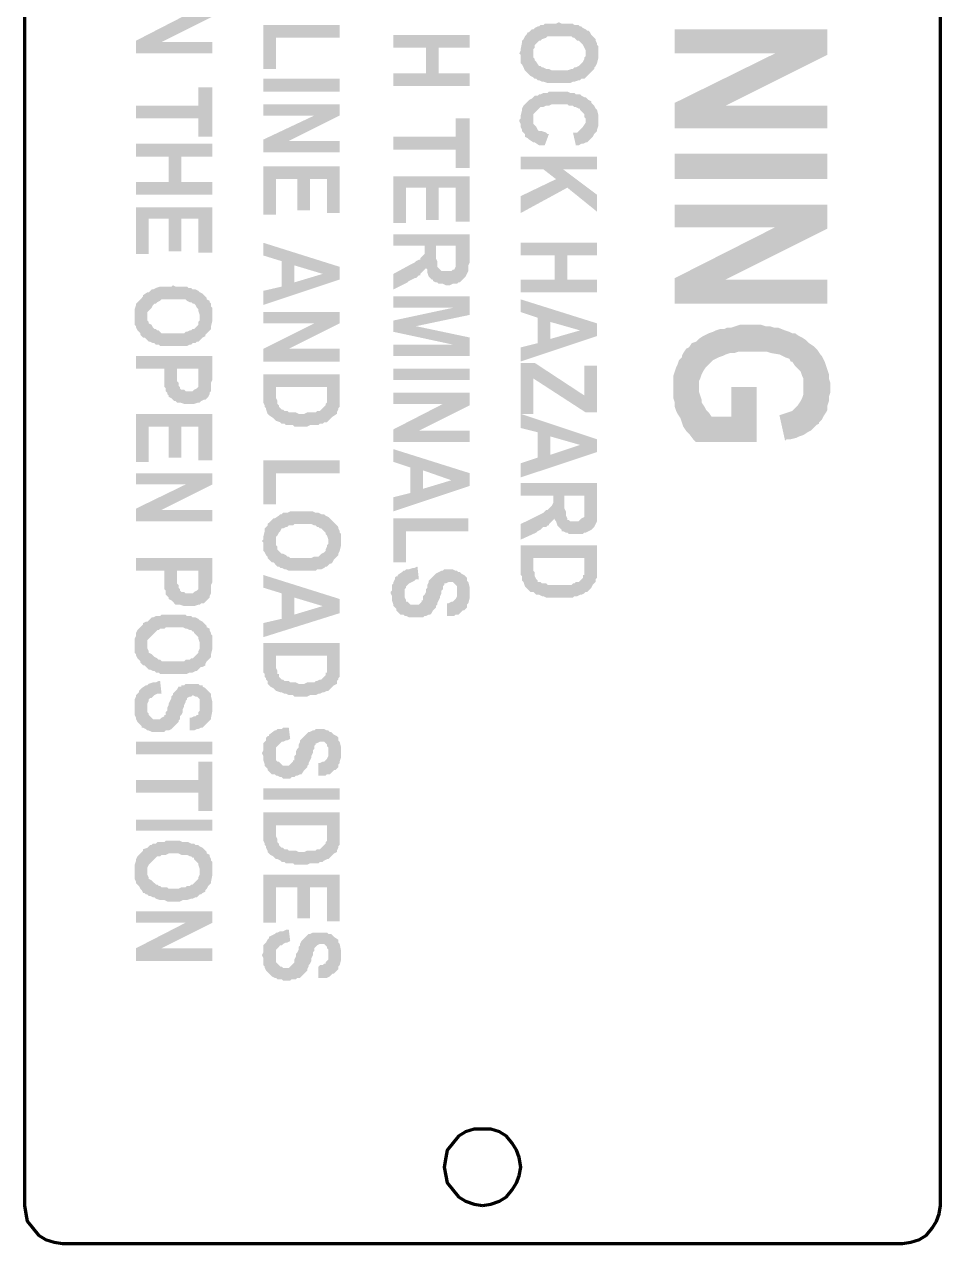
# Model space of a CAD drawing. Header units: inches. Extents: x -186 to 186, y -282 to 282.
# Drawn here: x -95.89 to -71.89, y 84.7 to 116.65 of the extents above; entities that cross this region are included whole.
import ezdxf

# ---------------------------------------------------------------- set-up
doc = ezdxf.new("R2010")
doc.units = ezdxf.units.IN
doc.header["$MEASUREMENT"] = 0
doc.layers.add('H', color=7, linetype='CONTINUOUS', lineweight=100)
doc.layers.add('P', color=250, linetype='CONTINUOUS', lineweight=100)

msp = doc.modelspace()

# ---------------------------------------------------------------- hatches: boundary and pattern name
at = {"layer": 'H', "linetype": 'Continuous'}
for points in [[(-90.963, 116.852), (-91.667, 116.889), (-92.963, 116.222), (-92.296, 116.185)], [(-87.63, 116.296), (-87.63, 116.63), (-89.63, 116.63), (-89.63, 115.481), (-89.296, 115.481), (-89.296, 116.296)], [(-80.852, 115.889), (-80.852, 116), (-80.852, 116.074), (-80.889, 116.111), (-80.889, 116.148), (-80.926, 116.222), (-80.926, 116.259), (-80.963, 116.296), (-81, 116.333), (-81.037, 116.37), (-81.074, 116.444), (-81.111, 116.481), (-81.148, 116.481), (-81.185, 116.519), (-81.259, 116.556), (-81.296, 116.593), (-81.333, 116.593), (-81.37, 116.63), (-81.444, 116.63), (-81.481, 116.63), (-81.519, 116.667), (-81.593, 116.667), (-81.667, 116.667), (-81.704, 116.667), (-81.815, 116.667), (-81.889, 116.704), (-81.963, 116.667), (-82.074, 116.667), (-82.148, 116.667), (-82.185, 116.667), (-82.259, 116.667), (-82.296, 116.63), (-82.37, 116.63), (-82.407, 116.593), (-82.444, 116.593), (-82.519, 116.556), (-82.556, 116.519), (-82.593, 116.519), (-82.63, 116.481), (-82.667, 116.444), (-82.704, 116.444), (-82.741, 116.37), (-82.778, 116.333), (-82.815, 116.259), (-82.852, 116.222), (-82.852, 116.185), (-82.889, 116), (-82.889, 115.963), (-82.926, 115.889), (-82.889, 115.852), (-82.889, 115.741), (-82.889, 115.63), (-82.852, 115.593), (-82.815, 115.519), (-82.778, 115.444), (-82.741, 115.407), (-82.704, 115.37), (-82.667, 115.333), (-82.63, 115.296), (-82.556, 115.259), (-82.556, 115.889), (-82.556, 115.963), (-82.556, 116), (-82.519, 116.037), (-82.519, 116.111), (-82.481, 116.148), (-82.444, 116.185), (-82.407, 116.222), (-82.37, 116.222), (-82.333, 116.259), (-82.222, 116.296), (-82.185, 116.333), (-82.148, 116.333), (-82.074, 116.333), (-82, 116.333), (-81.778, 116.333), (-81.704, 116.333), (-81.63, 116.333), (-81.556, 116.333), (-81.519, 116.296), (-81.481, 116.296), (-81.444, 116.259), (-81.407, 116.222), (-81.37, 116.222), (-81.333, 116.185), (-81.296, 116.148), (-81.259, 116.111), (-81.222, 116.037), (-81.185, 115.963), (-81.185, 115.889), (-81.148, 115.296), (-81.111, 115.333), (-81.074, 115.37), (-81.037, 115.407), (-81, 115.444), (-80.963, 115.481), (-80.963, 115.519), (-80.926, 115.556), (-80.889, 115.63), (-80.852, 115.778), (-80.852, 115.852)], [(-84.222, 116.037), (-84.222, 116.37), (-86.222, 116.37), (-86.222, 116.037), (-85.37, 116.037), (-85.37, 115.37), (-85.037, 116.037)], [(-74.852, 115.852), (-74.852, 116.519), (-78.852, 116.519), (-78.852, 115.889), (-76.222, 115.889)], [(-90.963, 115.889), (-90.963, 116.185), (-92.296, 116.185), (-92.963, 116.222), (-92.963, 115.889)], [(-84.222, 115.037), (-84.222, 115.37), (-85.037, 115.37), (-85.037, 116.037), (-85.37, 115.37), (-86.222, 115.37), (-86.222, 115.037)], [(-81.148, 115.296), (-81.185, 115.889), (-81.185, 115.815), (-81.222, 115.778), (-81.222, 115.741), (-81.259, 115.667), (-81.296, 115.63), (-81.333, 115.593), (-81.37, 115.556), (-81.444, 115.519), (-81.481, 115.519), (-81.519, 115.481), (-81.556, 115.481), (-81.667, 115.444), (-81.741, 115.444), (-82, 115.444), (-82.074, 115.444), (-82.148, 115.481), (-82.185, 115.481), (-82.222, 115.481), (-82.296, 115.519), (-82.333, 115.519), (-82.37, 115.556), (-82.407, 115.556), (-82.481, 115.667), (-82.519, 115.704), (-82.519, 115.741), (-82.556, 115.778), (-82.556, 115.852), (-82.556, 115.889), (-82.556, 115.259), (-82.519, 115.222), (-82.481, 115.222), (-82.444, 115.185), (-82.407, 115.185), (-82.333, 115.148), (-82.296, 115.148), (-82.185, 115.111), (-82.148, 115.111), (-82.074, 115.111), (-81.704, 115.111), (-81.63, 115.111), (-81.593, 115.111), (-81.519, 115.148), (-81.481, 115.148), (-81.37, 115.185), (-81.333, 115.185), (-81.296, 115.222), (-81.222, 115.222), (-81.185, 115.259)], [(-74.852, 115.852), (-76.222, 115.889), (-78.852, 114.593), (-77.519, 114.519)], [(-89.63, 114.889), (-87.63, 114.889), (-87.63, 115.222), (-89.63, 115.222)], [(-90.963, 113.704), (-90.963, 115), (-91.333, 115), (-91.333, 114.519), (-92.963, 114.519), (-92.963, 114.185), (-91.333, 114.185), (-91.333, 113.704)], [(-82.148, 113.778), (-82.185, 113.778), (-82.222, 113.815), (-82.333, 113.852), (-82.407, 113.852), (-82.444, 113.889), (-82.481, 113.963), (-82.519, 114), (-82.556, 114.037), (-82.556, 114.148), (-82.593, 114.704), (-82.667, 114.667), (-82.704, 114.63), (-82.741, 114.593), (-82.778, 114.556), (-82.815, 114.519), (-82.852, 114.444), (-82.852, 114.407), (-82.889, 114.259), (-82.889, 114.185), (-82.926, 114.148), (-82.926, 114.111), (-82.889, 114.037), (-82.889, 114), (-82.889, 113.963), (-82.852, 113.889), (-82.852, 113.852), (-82.815, 113.815), (-82.778, 113.778), (-82.778, 113.704), (-82.704, 113.667), (-82.667, 113.63), (-82.556, 113.556), (-82.519, 113.556), (-82.407, 113.481), (-82.333, 113.481), (-82.259, 113.481)], [(-81.148, 114.704), (-81.185, 114.741), (-81.222, 114.741), (-81.296, 114.778), (-81.333, 114.815), (-81.37, 114.815), (-81.444, 114.815), (-81.481, 114.852), (-81.519, 114.852), (-81.593, 114.852), (-81.667, 114.889), (-81.704, 114.889), (-81.778, 114.889), (-82.037, 114.889), (-82.074, 114.889), (-82.148, 114.889), (-82.185, 114.852), (-82.296, 114.852), (-82.37, 114.815), (-82.407, 114.815), (-82.444, 114.778), (-82.519, 114.778), (-82.556, 114.741), (-82.593, 114.704), (-82.556, 114.148), (-82.556, 114.185), (-82.556, 114.296), (-82.519, 114.333), (-82.481, 114.37), (-82.444, 114.407), (-82.407, 114.444), (-82.37, 114.481), (-82.333, 114.481), (-82.296, 114.481), (-82.222, 114.519), (-82.185, 114.519), (-82.148, 114.519), (-82.074, 114.556), (-81.667, 114.556), (-81.63, 114.519), (-81.556, 114.519), (-81.519, 114.519), (-81.481, 114.481), (-81.444, 114.481), (-81.37, 114.444), (-81.333, 114.444), (-81.333, 114.407), (-81.296, 114.37), (-81.259, 114.333), (-81.222, 114.296), (-81.222, 114.222), (-81.185, 114.185), (-81.185, 114.148)], [(-80.852, 114.111), (-80.852, 114.185), (-80.852, 114.259), (-80.889, 114.407), (-80.926, 114.444), (-80.963, 114.519), (-81, 114.556), (-81.037, 114.593), (-81.037, 114.63), (-81.111, 114.667), (-81.148, 114.704), (-81.185, 114.148), (-81.185, 114.074), (-81.259, 113.963), (-81.296, 113.926), (-81.333, 113.889), (-81.37, 113.852), (-81.407, 113.815), (-81.481, 113.815), (-81.519, 113.815), (-81.444, 113.481), (-81.37, 113.481), (-81.296, 113.519), (-81.259, 113.519), (-81.185, 113.556), (-81.148, 113.556), (-81.111, 113.593), (-81.074, 113.63), (-81.037, 113.667), (-81, 113.704), (-80.963, 113.778), (-80.926, 113.815), (-80.889, 113.852), (-80.889, 113.889), (-80.852, 114), (-80.852, 114.074)], [(-87.63, 114.259), (-87.63, 114.556), (-89.63, 114.556), (-89.63, 114.259), (-88.296, 114.259)], [(-74.852, 113.926), (-74.852, 114.519), (-77.519, 114.519), (-78.852, 114.593), (-78.852, 113.926)], [(-87.63, 114.259), (-88.296, 114.259), (-89.63, 113.63), (-88.963, 113.593)], [(-84.222, 112.889), (-84.222, 114.185), (-84.593, 114.185), (-84.593, 113.704), (-86.222, 113.704), (-86.222, 113.37), (-84.593, 113.37), (-84.593, 112.889)], [(-90.963, 113.185), (-90.963, 113.519), (-92.963, 113.519), (-92.963, 113.185), (-92.111, 113.185), (-92.111, 112.519), (-91.778, 113.185)], [(-87.63, 113.296), (-87.63, 113.593), (-88.963, 113.593), (-89.63, 113.63), (-89.63, 113.296)], [(-90.963, 112.185), (-90.963, 112.519), (-91.778, 112.519), (-91.778, 113.185), (-92.111, 112.519), (-92.963, 112.519), (-92.963, 112.185)], [(-80.889, 112.852), (-80.889, 113.185), (-82.889, 113.185), (-82.889, 112.852), (-82.296, 112.852), (-81.963, 112.593), (-81.778, 112.852)], [(-78.852, 112.593), (-74.852, 112.593), (-74.852, 113.259), (-78.852, 113.259)], [(-87.63, 111.704), (-87.63, 112.926), (-89.63, 112.926), (-89.63, 111.667), (-89.296, 111.667), (-89.296, 112.593), (-88.741, 112.593), (-88.741, 111.778), (-88.407, 111.778), (-88.407, 112.593), (-87.963, 112.593), (-87.963, 111.704)], [(-80.889, 111.741), (-80.889, 112.185), (-81.778, 112.852), (-81.963, 112.593), (-82.889, 112.148), (-82.889, 111.704), (-81.667, 112.37)], [(-84.222, 111.481), (-84.222, 112.667), (-86.222, 112.667), (-86.222, 111.444), (-85.889, 111.444), (-85.889, 112.37), (-85.37, 112.37), (-85.37, 111.519), (-85.037, 111.519), (-85.037, 112.37), (-84.593, 112.37), (-84.593, 111.481)], [(-90.963, 110.667), (-90.963, 111.852), (-92.963, 111.852), (-92.963, 110.63), (-92.63, 110.63), (-92.63, 111.556), (-92.111, 111.556), (-92.111, 110.704), (-91.778, 110.704), (-91.778, 111.556), (-91.333, 111.556), (-91.333, 110.667)], [(-74.852, 111.296), (-74.852, 111.926), (-78.852, 111.926), (-78.852, 111.333), (-76.222, 111.333)], [(-74.852, 111.296), (-76.222, 111.333), (-78.852, 110), (-77.519, 109.963)], [(-87.63, 109.963), (-87.63, 110.296), (-89.63, 110.926), (-89.63, 110.593), (-89.148, 110.444), (-89.148, 109.778), (-88.815, 110.333), (-88.074, 110.111)], [(-84.222, 110.481), (-84.222, 111.148), (-86.222, 111.148), (-86.222, 110.852), (-85.407, 110.852), (-85.407, 110.778), (-85.407, 110.222), (-85.37, 110.259), (-85.333, 110.222), (-85.333, 110.148), (-85.296, 110.037), (-85.259, 110), (-85.222, 109.963), (-85.185, 109.963), (-85.185, 109.926), (-85.111, 109.889), (-85.111, 110.852), (-84.593, 110.852), (-84.593, 110.556), (-84.556, 109.852), (-84.519, 109.889), (-84.481, 109.889), (-84.407, 109.963), (-84.37, 110), (-84.333, 110.037), (-84.296, 110.111), (-84.259, 110.185), (-84.259, 110.222), (-84.259, 110.259), (-84.259, 110.333), (-84.222, 110.407)], [(-84.556, 109.852), (-84.593, 110.556), (-84.593, 110.333), (-84.593, 110.296), (-84.63, 110.222), (-84.667, 110.222), (-84.704, 110.185), (-84.778, 110.185), (-84.889, 110.185), (-84.963, 110.185), (-85, 110.222), (-85.037, 110.259), (-85.074, 110.296), (-85.074, 110.333), (-85.074, 110.444), (-85.111, 110.519), (-85.111, 110.852), (-85.111, 109.889), (-85.074, 109.889), (-85.037, 109.852), (-84.963, 109.852), (-84.926, 109.852), (-84.852, 109.815), (-84.741, 109.815), (-84.667, 109.852), (-84.63, 109.852)], [(-80.889, 110.593), (-80.889, 110.926), (-82.889, 110.926), (-82.889, 110.593), (-82, 110.593), (-82, 109.963), (-81.667, 110.593)], [(-85.407, 110.222), (-85.407, 110.778), (-85.407, 110.63), (-85.444, 110.593), (-85.481, 110.556), (-85.519, 110.519), (-85.519, 110.481), (-85.556, 110.481), (-85.63, 110.444), (-85.667, 110.407), (-85.741, 110.37), (-85.815, 110.333), (-86.222, 110.111), (-86.222, 109.704), (-85.852, 109.889), (-85.815, 109.926), (-85.741, 109.963), (-85.667, 110), (-85.63, 110), (-85.593, 110.037), (-85.556, 110.074), (-85.519, 110.074), (-85.519, 110.111), (-85.481, 110.148), (-85.444, 110.185)], [(-80.889, 109.63), (-80.889, 109.963), (-81.667, 109.963), (-81.667, 110.593), (-82, 109.963), (-82.889, 109.963), (-82.889, 109.63)], [(-87.63, 109.963), (-88.074, 110.111), (-88.815, 109.889), (-88.815, 110.333), (-89.148, 109.778), (-89.63, 109.667), (-89.63, 109.296)], [(-74.852, 109.333), (-74.852, 109.963), (-77.519, 109.963), (-78.852, 110), (-78.852, 109.333)], [(-90.963, 109), (-90.963, 109.111), (-90.963, 109.185), (-90.963, 109.222), (-91, 109.259), (-91, 109.333), (-91.037, 109.37), (-91.037, 109.407), (-91.111, 109.444), (-91.111, 109.481), (-91.148, 109.519), (-91.185, 109.556), (-91.222, 109.593), (-91.296, 109.63), (-91.333, 109.667), (-91.407, 109.704), (-91.444, 109.704), (-91.481, 109.704), (-91.519, 109.741), (-91.593, 109.741), (-91.63, 109.778), (-91.667, 109.778), (-91.741, 109.778), (-91.815, 109.778), (-91.926, 109.778), (-92, 109.815), (-92.037, 109.778), (-92.185, 109.778), (-92.222, 109.778), (-92.296, 109.778), (-92.333, 109.778), (-92.444, 109.741), (-92.519, 109.704), (-92.556, 109.704), (-92.593, 109.667), (-92.63, 109.63), (-92.667, 109.63), (-92.778, 109.556), (-92.778, 109.519), (-92.815, 109.481), (-92.852, 109.444), (-92.926, 109.37), (-92.963, 109.333), (-92.963, 109.296), (-93, 109.185), (-93, 109.111), (-93, 109.037), (-93, 109), (-93, 108.963), (-93, 108.852), (-93, 108.778), (-92.963, 108.741), (-92.963, 108.704), (-92.926, 108.63), (-92.889, 108.593), (-92.852, 108.556), (-92.852, 108.519), (-92.815, 108.481), (-92.778, 108.444), (-92.741, 108.444), (-92.704, 108.407), (-92.667, 108.37), (-92.667, 109), (-92.667, 109.037), (-92.667, 109.111), (-92.63, 109.148), (-92.593, 109.185), (-92.556, 109.222), (-92.519, 109.296), (-92.481, 109.333), (-92.444, 109.333), (-92.407, 109.37), (-92.333, 109.407), (-92.296, 109.444), (-92.222, 109.444), (-92.185, 109.444), (-92.111, 109.444), (-91.852, 109.444), (-91.778, 109.444), (-91.741, 109.444), (-91.667, 109.444), (-91.63, 109.407), (-91.556, 109.37), (-91.519, 109.37), (-91.481, 109.333), (-91.444, 109.333), (-91.407, 109.296), (-91.37, 109.222), (-91.333, 109.185), (-91.333, 109.148), (-91.296, 109.037), (-91.296, 109), (-91.259, 108.407), (-91.222, 108.444), (-91.148, 108.481), (-91.148, 108.519), (-91.111, 108.556), (-91.074, 108.593), (-91, 108.667), (-91, 108.741), (-90.963, 108.889), (-90.963, 108.963)], [(-84.222, 109.037), (-84.222, 109.519), (-86.222, 109.519), (-86.222, 109.222), (-84.667, 109.222)], [(-80.889, 108.481), (-80.889, 108.815), (-82.889, 109.444), (-82.889, 109.111), (-82.444, 108.963), (-82.444, 108.296), (-82.111, 108.852), (-81.333, 108.63)], [(-91.259, 108.407), (-91.296, 109), (-91.296, 108.926), (-91.296, 108.889), (-91.333, 108.852), (-91.333, 108.778), (-91.37, 108.741), (-91.407, 108.704), (-91.444, 108.667), (-91.481, 108.667), (-91.519, 108.63), (-91.556, 108.63), (-91.63, 108.593), (-91.667, 108.593), (-91.704, 108.556), (-91.778, 108.556), (-91.852, 108.556), (-92.111, 108.556), (-92.148, 108.556), (-92.222, 108.556), (-92.296, 108.556), (-92.333, 108.593), (-92.37, 108.63), (-92.407, 108.63), (-92.444, 108.667), (-92.481, 108.667), (-92.519, 108.704), (-92.556, 108.778), (-92.63, 108.815), (-92.63, 108.852), (-92.667, 108.889), (-92.667, 108.963), (-92.667, 109), (-92.667, 108.37), (-92.63, 108.333), (-92.593, 108.333), (-92.519, 108.296), (-92.481, 108.296), (-92.444, 108.259), (-92.37, 108.259), (-92.333, 108.222), (-92.296, 108.222), (-92.222, 108.222), (-92.148, 108.222), (-91.815, 108.222), (-91.741, 108.222), (-91.667, 108.222), (-91.63, 108.222), (-91.556, 108.259), (-91.519, 108.259), (-91.481, 108.296), (-91.407, 108.296), (-91.37, 108.333), (-91.333, 108.333), (-91.296, 108.37)], [(-87.63, 108.815), (-87.63, 109.111), (-89.63, 109.111), (-89.63, 108.815), (-88.296, 108.815)], [(-84.222, 109.037), (-84.667, 109.222), (-86.222, 108.889), (-85.63, 108.741)], [(-87.63, 108.815), (-88.296, 108.815), (-89.63, 108.148), (-88.963, 108.148)], [(-84.222, 107.963), (-84.222, 108.444), (-85.63, 108.741), (-86.222, 108.889), (-86.222, 108.593), (-84.667, 108.259)], [(-80.889, 108.481), (-81.333, 108.63), (-82.111, 108.407), (-82.111, 108.852), (-82.444, 108.296), (-82.889, 108.185), (-82.889, 107.815)], [(-75.407, 108.37), (-75.519, 108.444), (-75.593, 108.481), (-75.704, 108.556), (-75.778, 108.556), (-75.852, 108.593), (-75.963, 108.63), (-76.148, 108.704), (-76.259, 108.704), (-76.37, 108.741), (-76.481, 108.741), (-76.593, 108.778), (-77.148, 108.778), (-77.259, 108.741), (-77.37, 108.704), (-77.481, 108.704), (-77.556, 108.667), (-77.667, 108.667), (-77.778, 108.63), (-77.852, 108.593), (-77.963, 108.556), (-78.037, 108.519), (-78.111, 108.481), (-78.222, 108.407), (-78.222, 107.148), (-78.222, 107.296), (-78.185, 107.37), (-78.148, 107.481), (-78.111, 107.556), (-78.037, 107.667), (-77.963, 107.741), (-77.889, 107.815), (-77.852, 107.852), (-77.778, 107.889), (-77.704, 107.926), (-77.593, 107.963), (-77.519, 108), (-77.407, 108.037), (-77.296, 108.037), (-77.185, 108.074), (-77.037, 108.074), (-76.556, 108.074), (-76.444, 108.074), (-76.333, 108.037), (-76.111, 108), (-76.037, 107.963), (-75.963, 107.926), (-75.852, 107.889), (-75.815, 107.815), (-75.778, 107.815), (-75.704, 107.704), (-75.63, 107.63), (-75.556, 107.556), (-75.519, 107.444), (-75.481, 107.37), (-75.481, 107.259), (-75.481, 107.148)], [(-76.704, 105.704), (-76.704, 107.148), (-77.37, 107.148), (-77.37, 106.37), (-77.889, 106.37), (-77.963, 106.481), (-78.037, 106.556), (-78.074, 106.63), (-78.148, 106.741), (-78.148, 106.815), (-78.185, 106.926), (-78.222, 107.037), (-78.222, 107.148), (-78.222, 108.407), (-78.296, 108.333), (-78.407, 108.296), (-78.481, 108.185), (-78.556, 108.148), (-78.63, 108.037), (-78.667, 107.963), (-78.667, 107.926), (-78.741, 107.852), (-78.778, 107.741), (-78.815, 107.667), (-78.852, 107.556), (-78.889, 107.444), (-78.889, 107.222), (-78.889, 106.963), (-78.889, 106.852), (-78.852, 106.741), (-78.852, 106.63), (-78.815, 106.519), (-78.778, 106.444), (-78.704, 106.333), (-78.667, 106.222), (-78.63, 106.111), (-78.556, 106), (-78.481, 105.926), (-78.37, 105.778), (-78.296, 105.704)], [(-74.778, 107.148), (-74.778, 107.259), (-74.815, 107.37), (-74.815, 107.481), (-74.852, 107.593), (-74.889, 107.704), (-74.926, 107.815), (-74.963, 107.889), (-75, 107.963), (-75.037, 108), (-75.111, 108.111), (-75.148, 108.148), (-75.222, 108.222), (-75.333, 108.296), (-75.407, 108.37), (-75.481, 107.148), (-75.481, 107.074), (-75.481, 106.963), (-75.519, 106.852), (-75.556, 106.778), (-75.63, 106.667), (-75.704, 106.593), (-75.778, 106.519), (-75.889, 106.481), (-76, 106.444), (-76.111, 106.407), (-75.963, 105.741), (-75.926, 105.778), (-75.815, 105.778), (-75.667, 105.815), (-75.593, 105.852), (-75.481, 105.889), (-75.37, 105.963), (-75.296, 106), (-75.222, 106.074), (-75.148, 106.148), (-75.074, 106.185), (-75.074, 106.222), (-75, 106.296), (-74.963, 106.37), (-74.889, 106.481), (-74.852, 106.556), (-74.852, 106.667), (-74.815, 106.778), (-74.815, 106.889), (-74.778, 107)], [(-87.63, 107.815), (-87.63, 108.148), (-88.963, 108.148), (-89.63, 108.148), (-89.63, 107.815)], [(-84.222, 107.963), (-84.667, 108.259), (-86.222, 108.259), (-86.222, 107.963)], [(-90.963, 107.444), (-90.963, 107.963), (-92.963, 107.963), (-92.963, 107.63), (-92.222, 107.63), (-92.222, 107.333), (-92.222, 107.296), (-92.222, 107.148), (-92.185, 107.111), (-92.185, 107.074), (-92.185, 107.037), (-92.148, 107), (-92.148, 106.963), (-92.111, 106.926), (-92.111, 106.889), (-92.037, 106.852), (-92, 106.815), (-91.963, 106.778), (-91.926, 106.778), (-91.889, 107.63), (-91.333, 107.63), (-91.333, 107.481), (-91.296, 106.741), (-91.259, 106.778), (-91.185, 106.815), (-91.148, 106.815), (-91.111, 106.852), (-91.074, 106.889), (-91.037, 106.963), (-91.037, 107), (-91, 107.037), (-91, 107.074), (-91, 107.111), (-91, 107.259), (-90.963, 107.333)], [(-80.889, 106.481), (-80.889, 107.704), (-81.222, 107.704), (-81.222, 106.926), (-82.519, 107.778), (-82.889, 107.778), (-82.889, 106.444), (-82.556, 106.444), (-82.556, 107.37), (-81.185, 106.481)], [(-91.296, 106.741), (-91.333, 107.481), (-91.333, 107.259), (-91.333, 107.222), (-91.333, 107.185), (-91.333, 107.148), (-91.37, 107.111), (-91.444, 107.074), (-91.481, 107.037), (-91.519, 107.037), (-91.667, 107.037), (-91.704, 107.074), (-91.778, 107.074), (-91.815, 107.111), (-91.815, 107.148), (-91.852, 107.185), (-91.852, 107.222), (-91.852, 107.259), (-91.889, 107.296), (-91.889, 107.63), (-91.926, 106.778), (-91.889, 106.741), (-91.815, 106.741), (-91.704, 106.704), (-91.444, 106.704), (-91.333, 106.741)], [(-87.63, 106.889), (-87.63, 107.481), (-89.63, 107.481), (-89.63, 106.741), (-89.593, 106.667), (-89.593, 106.63), (-89.556, 106.593), (-89.556, 106.556), (-89.519, 106.444), (-89.481, 106.407), (-89.37, 106.333), (-89.333, 106.296), (-89.296, 106.259), (-89.296, 107.148), (-87.963, 107.148), (-87.963, 107), (-87.926, 106.259), (-87.889, 106.296), (-87.852, 106.333), (-87.815, 106.37), (-87.704, 106.444), (-87.704, 106.481), (-87.667, 106.556), (-87.667, 106.593), (-87.63, 106.63), (-87.63, 106.704), (-87.63, 106.741), (-87.63, 106.815)], [(-86.222, 107.333), (-84.222, 107.333), (-84.222, 107.63), (-86.222, 107.63)], [(-87.926, 106.259), (-87.963, 107), (-87.963, 106.815), (-87.963, 106.778), (-87.963, 106.741), (-88, 106.704), (-88, 106.667), (-88.037, 106.63), (-88.074, 106.593), (-88.111, 106.556), (-88.148, 106.519), (-88.222, 106.519), (-88.259, 106.481), (-88.296, 106.481), (-88.333, 106.481), (-88.37, 106.481), (-88.481, 106.481), (-88.556, 106.444), (-88.704, 106.444), (-88.778, 106.481), (-88.852, 106.481), (-88.926, 106.481), (-88.963, 106.481), (-89, 106.519), (-89.074, 106.519), (-89.111, 106.556), (-89.148, 106.556), (-89.185, 106.593), (-89.222, 106.63), (-89.222, 106.667), (-89.259, 106.704), (-89.259, 106.741), (-89.259, 106.778), (-89.296, 106.852), (-89.296, 107.148), (-89.296, 106.259), (-89.185, 106.222), (-89.148, 106.185), (-89.074, 106.185), (-89.037, 106.148), (-88.963, 106.148), (-88.926, 106.148), (-88.852, 106.148), (-88.815, 106.111), (-88.481, 106.111), (-88.407, 106.148), (-88.333, 106.148), (-88.296, 106.148), (-88.259, 106.148), (-88.185, 106.148), (-88.148, 106.185), (-88.074, 106.185), (-88.037, 106.222), (-87.963, 106.222)], [(-84.222, 106.667), (-84.222, 107), (-86.222, 107), (-86.222, 106.704), (-84.926, 106.704)], [(-84.222, 106.667), (-84.926, 106.704), (-86.222, 106.037), (-85.556, 106)], [(-90.963, 105.222), (-90.963, 106.444), (-92.963, 106.444), (-92.963, 105.185), (-92.63, 105.185), (-92.63, 106.111), (-92.111, 106.111), (-92.111, 105.296), (-91.778, 105.296), (-91.778, 106.111), (-91.333, 106.111), (-91.333, 105.222)], [(-80.889, 105.444), (-80.889, 105.778), (-82.889, 106.444), (-82.889, 106.074), (-82.444, 105.963), (-82.444, 105.296), (-82.111, 105.852), (-81.333, 105.63)], [(-84.222, 105.704), (-84.222, 106), (-85.556, 106), (-86.222, 106.037), (-86.222, 105.704)], [(-80.889, 105.444), (-81.333, 105.63), (-82.111, 105.37), (-82.111, 105.852), (-82.444, 105.296), (-82.889, 105.148), (-82.889, 104.778)], [(-84.222, 104.556), (-84.222, 104.889), (-86.222, 105.519), (-86.222, 105.185), (-85.778, 105.037), (-85.778, 104.37), (-85.444, 104.963), (-84.704, 104.704)], [(-87.63, 104.889), (-87.63, 105.222), (-89.63, 105.222), (-89.63, 104.074), (-89.296, 104.074), (-89.296, 104.889)], [(-90.963, 104.593), (-90.963, 104.889), (-92.963, 104.889), (-92.963, 104.593), (-91.667, 104.593)], [(-84.222, 104.556), (-84.704, 104.704), (-85.444, 104.481), (-85.444, 104.963), (-85.778, 104.37), (-86.222, 104.259), (-86.222, 103.889)], [(-90.963, 104.593), (-91.667, 104.593), (-92.963, 103.963), (-92.296, 103.926)], [(-80.889, 103.926), (-80.889, 104.63), (-82.889, 104.63), (-82.889, 104.296), (-82.037, 104.296), (-82.037, 104.222), (-82.037, 103.667), (-82, 103.704), (-82, 103.667), (-81.963, 103.63), (-81.926, 103.519), (-81.889, 103.481), (-81.852, 103.444), (-81.815, 103.407), (-81.815, 103.37), (-81.778, 103.37), (-81.741, 104.296), (-81.222, 104.296), (-81.222, 104.037), (-81.222, 103.333), (-81.185, 103.333), (-81.111, 103.37), (-81.037, 103.407), (-81, 103.444), (-80.963, 103.481), (-80.926, 103.556), (-80.889, 103.63), (-80.889, 103.667), (-80.889, 103.704), (-80.889, 103.778), (-80.889, 103.852)], [(-82.037, 103.667), (-82.037, 104.222), (-82.037, 104.111), (-82.074, 104.037), (-82.111, 104), (-82.148, 103.963), (-82.185, 103.926), (-82.222, 103.926), (-82.259, 103.889), (-82.296, 103.852), (-82.37, 103.815), (-82.444, 103.778), (-82.889, 103.556), (-82.889, 103.148), (-82.481, 103.333), (-82.444, 103.37), (-82.37, 103.407), (-82.333, 103.444), (-82.296, 103.481), (-82.222, 103.481), (-82.185, 103.519), (-82.148, 103.519), (-82.148, 103.556), (-82.111, 103.593), (-82.074, 103.63)], [(-81.222, 103.333), (-81.222, 104.037), (-81.222, 103.778), (-81.222, 103.741), (-81.296, 103.704), (-81.333, 103.667), (-81.37, 103.63), (-81.407, 103.63), (-81.519, 103.63), (-81.593, 103.63), (-81.63, 103.667), (-81.667, 103.667), (-81.667, 103.704), (-81.704, 103.778), (-81.704, 103.815), (-81.704, 103.889), (-81.741, 103.963), (-81.741, 104.296), (-81.778, 103.37), (-81.704, 103.333), (-81.667, 103.333), (-81.63, 103.296), (-81.556, 103.296), (-81.519, 103.296), (-81.37, 103.296), (-81.333, 103.296), (-81.259, 103.296)], [(-90.963, 103.63), (-90.963, 103.926), (-92.296, 103.926), (-92.963, 103.963), (-92.963, 103.63)], [(-87.593, 103.111), (-87.593, 103.222), (-87.593, 103.296), (-87.63, 103.333), (-87.63, 103.37), (-87.667, 103.444), (-87.667, 103.481), (-87.704, 103.519), (-87.741, 103.556), (-87.778, 103.593), (-87.815, 103.63), (-87.852, 103.667), (-87.889, 103.704), (-87.926, 103.741), (-88, 103.778), (-88.037, 103.815), (-88.074, 103.815), (-88.111, 103.815), (-88.185, 103.852), (-88.222, 103.852), (-88.259, 103.852), (-88.333, 103.889), (-88.37, 103.889), (-88.444, 103.889), (-88.556, 103.889), (-88.63, 103.889), (-88.704, 103.889), (-88.815, 103.889), (-88.889, 103.889), (-88.926, 103.889), (-89, 103.852), (-89.037, 103.852), (-89.111, 103.852), (-89.148, 103.815), (-89.185, 103.815), (-89.222, 103.778), (-89.333, 103.704), (-89.37, 103.704), (-89.407, 103.667), (-89.444, 103.63), (-89.481, 103.593), (-89.519, 103.556), (-89.519, 103.519), (-89.556, 103.481), (-89.593, 103.444), (-89.593, 103.37), (-89.63, 103.222), (-89.63, 103.148), (-89.667, 103.111), (-89.63, 103.074), (-89.63, 102.963), (-89.63, 102.852), (-89.593, 102.815), (-89.556, 102.741), (-89.519, 102.704), (-89.519, 102.667), (-89.481, 102.63), (-89.444, 102.593), (-89.407, 102.556), (-89.37, 102.556), (-89.333, 102.519), (-89.296, 102.481), (-89.296, 103.111), (-89.296, 103.148), (-89.296, 103.222), (-89.259, 103.259), (-89.222, 103.333), (-89.185, 103.37), (-89.148, 103.444), (-89.111, 103.444), (-89.037, 103.481), (-89, 103.481), (-88.963, 103.519), (-88.926, 103.519), (-88.852, 103.519), (-88.815, 103.556), (-88.741, 103.556), (-88.481, 103.556), (-88.444, 103.556), (-88.37, 103.556), (-88.296, 103.519), (-88.259, 103.519), (-88.222, 103.481), (-88.185, 103.481), (-88.148, 103.444), (-88.111, 103.444), (-88, 103.333), (-88, 103.296), (-87.963, 103.259), (-87.926, 103.148), (-87.926, 103.111), (-87.889, 102.519), (-87.852, 102.519), (-87.815, 102.556), (-87.778, 102.63), (-87.741, 102.667), (-87.704, 102.704), (-87.667, 102.741), (-87.667, 102.778), (-87.63, 102.852), (-87.593, 103), (-87.593, 103.037)], [(-84.259, 103.37), (-84.259, 103.704), (-86.222, 103.704), (-86.222, 102.556), (-85.889, 102.556), (-85.889, 103.37)], [(-87.889, 102.519), (-87.926, 103.111), (-87.926, 103.037), (-87.963, 103), (-87.963, 102.963), (-88, 102.889), (-88, 102.852), (-88.037, 102.815), (-88.111, 102.778), (-88.148, 102.741), (-88.185, 102.704), (-88.259, 102.704), (-88.296, 102.704), (-88.37, 102.667), (-88.407, 102.667), (-88.481, 102.667), (-88.741, 102.667), (-88.815, 102.667), (-88.852, 102.667), (-88.926, 102.667), (-88.963, 102.704), (-89, 102.704), (-89.037, 102.741), (-89.111, 102.778), (-89.148, 102.778), (-89.185, 102.815), (-89.222, 102.852), (-89.259, 102.889), (-89.259, 102.963), (-89.296, 103), (-89.296, 103.037), (-89.296, 103.111), (-89.296, 102.481), (-89.259, 102.444), (-89.222, 102.444), (-89.185, 102.407), (-89.148, 102.407), (-89.074, 102.37), (-89.037, 102.37), (-88.963, 102.333), (-88.926, 102.333), (-88.852, 102.333), (-88.815, 102.333), (-88.444, 102.333), (-88.37, 102.333), (-88.333, 102.333), (-88.259, 102.333), (-88.222, 102.37), (-88.148, 102.37), (-88.111, 102.37), (-88.037, 102.407), (-88, 102.444), (-87.963, 102.444), (-87.926, 102.481)], [(-80.889, 102.37), (-80.889, 103), (-82.889, 103), (-82.889, 102.222), (-82.852, 102.185), (-82.852, 102.148), (-82.852, 102.074), (-82.815, 102.037), (-82.778, 101.926), (-82.741, 101.889), (-82.704, 101.852), (-82.667, 101.815), (-82.63, 101.778), (-82.556, 101.778), (-82.556, 102.667), (-81.222, 102.667), (-81.222, 102.519), (-81.185, 101.778), (-81.148, 101.778), (-81.111, 101.815), (-81.074, 101.852), (-81.037, 101.889), (-81, 101.963), (-80.963, 102), (-80.926, 102.037), (-80.926, 102.111), (-80.889, 102.148), (-80.889, 102.185), (-80.889, 102.222), (-80.889, 102.296)], [(-90.963, 102.111), (-90.963, 102.667), (-92.963, 102.667), (-92.963, 102.333), (-92.222, 102.333), (-92.222, 102.037), (-92.222, 101.963), (-92.222, 101.852), (-92.185, 101.815), (-92.185, 101.778), (-92.185, 101.704), (-92.148, 101.667), (-92.111, 101.63), (-92.111, 101.593), (-92.037, 101.556), (-92, 101.519), (-91.963, 101.481), (-91.926, 101.444), (-91.889, 102.333), (-91.333, 102.333), (-91.333, 102.148), (-91.296, 101.444), (-91.259, 101.481), (-91.185, 101.481), (-91.148, 101.519), (-91.111, 101.556), (-91.074, 101.593), (-91.037, 101.63), (-91.037, 101.667), (-91, 101.741), (-91, 101.778), (-91, 101.815), (-91, 101.963), (-90.963, 102.037)], [(-81.185, 101.778), (-81.222, 102.519), (-81.222, 102.333), (-81.222, 102.259), (-81.222, 102.222), (-81.259, 102.222), (-81.259, 102.148), (-81.296, 102.111), (-81.333, 102.074), (-81.37, 102.037), (-81.444, 102.037), (-81.481, 102), (-81.519, 102), (-81.556, 101.963), (-81.593, 101.963), (-81.63, 101.963), (-81.778, 101.963), (-81.815, 101.963), (-81.963, 101.963), (-82.037, 101.963), (-82.148, 101.963), (-82.185, 101.963), (-82.222, 102), (-82.333, 102), (-82.37, 102.037), (-82.444, 102.037), (-82.444, 102.074), (-82.481, 102.111), (-82.519, 102.185), (-82.519, 102.222), (-82.519, 102.296), (-82.556, 102.333), (-82.556, 102.667), (-82.556, 101.778), (-82.519, 101.741), (-82.481, 101.704), (-82.407, 101.704), (-82.333, 101.667), (-82.296, 101.667), (-82.222, 101.63), (-82.185, 101.63), (-82.148, 101.63), (-82.074, 101.63), (-81.741, 101.63), (-81.667, 101.63), (-81.63, 101.63), (-81.556, 101.63), (-81.519, 101.63), (-81.481, 101.667), (-81.444, 101.667), (-81.407, 101.667), (-81.333, 101.704), (-81.296, 101.704), (-81.222, 101.741)], [(-91.296, 101.444), (-91.333, 102.148), (-91.333, 101.963), (-91.333, 101.926), (-91.333, 101.889), (-91.333, 101.852), (-91.37, 101.815), (-91.444, 101.778), (-91.481, 101.741), (-91.519, 101.741), (-91.667, 101.741), (-91.704, 101.778), (-91.778, 101.778), (-91.815, 101.815), (-91.815, 101.852), (-91.852, 101.889), (-91.852, 101.963), (-91.889, 102), (-91.889, 102.333), (-91.926, 101.444), (-91.889, 101.444), (-91.815, 101.444), (-91.704, 101.407), (-91.444, 101.407), (-91.333, 101.444)], [(-84.222, 101.778), (-84.222, 101.889), (-84.259, 102.037), (-84.296, 102.074), (-84.296, 102.111), (-84.296, 102.148), (-84.333, 102.185), (-84.37, 102.222), (-84.444, 102.259), (-84.481, 102.296), (-84.519, 102.296), (-84.556, 102.333), (-84.593, 102.333), (-84.667, 102.37), (-84.889, 102.37), (-84.926, 102.333), (-84.963, 102.333), (-85.037, 102.296), (-85.111, 102.259), (-85.148, 102.222), (-85.185, 102.185), (-85.222, 102.148), (-85.259, 102.111), (-85.296, 102.074), (-85.296, 102.037), (-85.333, 101.963), (-85.333, 101.889), (-85.37, 101.852), (-85.37, 101.778), (-85.407, 101.704), (-85.444, 101.667), (-85.444, 101.63), (-85.444, 101.556), (-85.481, 101.556), (-85.481, 101.519), (-85.519, 101.481), (-85.556, 101.444), (-85.593, 101.444), (-85.704, 101.444), (-85.778, 101.444), (-85.815, 101.481), (-85.852, 101.519), (-85.889, 101.519), (-85.889, 101.556), (-85.926, 101.63), (-85.926, 101.667), (-85.926, 101.741), (-85.963, 102.333), (-86, 102.296), (-86.111, 102.222), (-86.111, 102.185), (-86.148, 102.185), (-86.185, 102.148), (-86.185, 102.111), (-86.222, 102.037), (-86.222, 102), (-86.259, 101.963), (-86.259, 101.926), (-86.259, 101.815), (-86.296, 101.778), (-86.296, 101.741), (-86.259, 101.667), (-86.259, 101.63), (-86.259, 101.556), (-86.222, 101.444), (-86.222, 101.407), (-86.185, 101.37), (-86.148, 101.333), (-86.148, 101.296), (-86.111, 101.259), (-86.074, 101.222), (-86.037, 101.185), (-85.963, 101.185), (-85.926, 101.148), (-85.889, 101.148), (-85.815, 101.111), (-85.778, 101.111), (-85.704, 101.111), (-85.556, 101.111), (-85.519, 101.111), (-85.444, 101.111), (-85.407, 101.148), (-85.37, 101.148), (-85.296, 101.185), (-85.259, 101.185), (-85.222, 101.222), (-85.185, 101.296), (-85.148, 101.333), (-85.111, 101.37), (-85.111, 101.407), (-85.074, 101.444), (-85.074, 101.481), (-85.037, 101.556), (-85, 101.63), (-85, 101.667), (-84.963, 101.741), (-84.963, 101.815), (-84.926, 101.852), (-84.926, 101.926), (-84.889, 101.963), (-84.889, 102), (-84.852, 102), (-84.778, 102.037), (-84.741, 102.037), (-84.667, 102.037), (-84.63, 102), (-84.593, 101.963), (-84.556, 101.926), (-84.556, 101.889), (-84.556, 101.852), (-84.556, 101.778), (-84.519, 101.185), (-84.481, 101.222), (-84.407, 101.296), (-84.37, 101.296), (-84.333, 101.333), (-84.296, 101.37), (-84.296, 101.444), (-84.259, 101.481), (-84.222, 101.63), (-84.222, 101.704)], [(-85.556, 102.111), (-85.593, 102.444), (-85.667, 102.407), (-85.704, 102.407), (-85.815, 102.37), (-85.889, 102.37), (-85.926, 102.333), (-85.963, 102.333), (-85.926, 101.741), (-85.926, 101.815), (-85.926, 101.852), (-85.889, 101.889), (-85.889, 101.926), (-85.852, 101.963), (-85.815, 102), (-85.741, 102.037), (-85.667, 102.074), (-85.63, 102.111)], [(-87.63, 101.222), (-87.63, 101.593), (-89.63, 102.222), (-89.63, 101.889), (-89.148, 101.741), (-89.148, 101.074), (-88.815, 101.63), (-88.074, 101.407)], [(-87.63, 101.222), (-88.074, 101.407), (-88.815, 101.185), (-88.815, 101.63), (-89.148, 101.074), (-89.63, 100.963), (-89.63, 100.593)], [(-84.519, 101.185), (-84.556, 101.778), (-84.556, 101.704), (-84.556, 101.667), (-84.593, 101.593), (-84.63, 101.556), (-84.667, 101.519), (-84.704, 101.519), (-84.778, 101.481), (-84.815, 101.481), (-84.815, 101.148), (-84.704, 101.148), (-84.63, 101.148), (-84.593, 101.185)], [(-90.963, 100.407), (-90.963, 100.519), (-90.963, 100.556), (-90.963, 100.63), (-91, 100.667), (-91, 100.704), (-91.037, 100.778), (-91.037, 100.815), (-91.111, 100.852), (-91.111, 100.889), (-91.148, 100.926), (-91.185, 100.963), (-91.222, 101), (-91.296, 101.037), (-91.333, 101.074), (-91.407, 101.111), (-91.481, 101.111), (-91.519, 101.148), (-91.593, 101.148), (-91.63, 101.148), (-91.667, 101.185), (-91.741, 101.185), (-91.815, 101.185), (-91.926, 101.185), (-92, 101.185), (-92.037, 101.185), (-92.185, 101.185), (-92.222, 101.185), (-92.296, 101.185), (-92.333, 101.148), (-92.407, 101.148), (-92.444, 101.148), (-92.519, 101.111), (-92.556, 101.111), (-92.593, 101.074), (-92.63, 101.037), (-92.667, 101), (-92.704, 101), (-92.778, 100.963), (-92.778, 100.926), (-92.815, 100.889), (-92.852, 100.852), (-92.889, 100.815), (-92.926, 100.778), (-92.963, 100.704), (-92.963, 100.667), (-92.963, 100.63), (-93, 100.556), (-93, 100.519), (-93, 100.444), (-93, 100.407), (-93, 100.37), (-93, 100.222), (-93, 100.185), (-92.963, 100.148), (-92.963, 100.111), (-92.926, 100.037), (-92.889, 100), (-92.852, 99.963), (-92.852, 99.926), (-92.815, 99.889), (-92.778, 99.852), (-92.741, 99.852), (-92.704, 99.815), (-92.667, 99.778), (-92.667, 100.407), (-92.667, 100.444), (-92.667, 100.519), (-92.63, 100.556), (-92.593, 100.593), (-92.556, 100.63), (-92.519, 100.667), (-92.481, 100.704), (-92.407, 100.778), (-92.37, 100.778), (-92.333, 100.815), (-92.296, 100.815), (-92.222, 100.815), (-92.185, 100.852), (-92.111, 100.852), (-91.852, 100.852), (-91.778, 100.852), (-91.741, 100.852), (-91.667, 100.815), (-91.63, 100.815), (-91.556, 100.778), (-91.519, 100.778), (-91.481, 100.741), (-91.444, 100.741), (-91.444, 100.704), (-91.407, 100.667), (-91.37, 100.63), (-91.333, 100.593), (-91.333, 100.556), (-91.296, 100.444), (-91.296, 100.407), (-91.259, 99.815), (-91.222, 99.815), (-91.148, 99.852), (-91.148, 99.889), (-91.111, 99.963), (-91.074, 100), (-91.037, 100.037), (-91, 100.074), (-91, 100.148), (-90.963, 100.296), (-90.963, 100.333)], [(-91.259, 99.815), (-91.296, 100.407), (-91.296, 100.333), (-91.296, 100.296), (-91.333, 100.222), (-91.333, 100.185), (-91.37, 100.148), (-91.407, 100.111), (-91.444, 100.074), (-91.481, 100.037), (-91.519, 100.037), (-91.556, 100), (-91.667, 100), (-91.704, 99.963), (-91.778, 99.963), (-91.852, 99.963), (-92.111, 99.963), (-92.148, 99.963), (-92.222, 99.963), (-92.296, 99.963), (-92.333, 100), (-92.37, 100), (-92.407, 100.037), (-92.481, 100.074), (-92.519, 100.111), (-92.556, 100.148), (-92.63, 100.185), (-92.63, 100.222), (-92.667, 100.296), (-92.667, 100.333), (-92.667, 100.407), (-92.667, 99.778), (-92.63, 99.741), (-92.593, 99.741), (-92.519, 99.704), (-92.481, 99.704), (-92.444, 99.667), (-92.37, 99.667), (-92.333, 99.63), (-92.296, 99.63), (-92.222, 99.63), (-92.148, 99.63), (-91.815, 99.63), (-91.741, 99.63), (-91.667, 99.63), (-91.63, 99.63), (-91.556, 99.667), (-91.519, 99.667), (-91.481, 99.667), (-91.407, 99.704), (-91.37, 99.704), (-91.333, 99.741), (-91.296, 99.778)], [(-87.63, 99.815), (-87.63, 100.444), (-89.63, 100.444), (-89.63, 99.667), (-89.593, 99.63), (-89.593, 99.556), (-89.556, 99.519), (-89.556, 99.481), (-89.519, 99.444), (-89.519, 99.37), (-89.481, 99.333), (-89.444, 99.296), (-89.37, 99.259), (-89.333, 99.222), (-89.296, 99.185), (-89.296, 100.111), (-87.963, 100.111), (-87.963, 99.963), (-87.926, 99.185), (-87.889, 99.222), (-87.852, 99.259), (-87.815, 99.296), (-87.778, 99.333), (-87.704, 99.37), (-87.704, 99.444), (-87.667, 99.481), (-87.667, 99.519), (-87.63, 99.556), (-87.63, 99.63), (-87.63, 99.667), (-87.63, 99.741)], [(-87.926, 99.185), (-87.963, 99.963), (-87.963, 99.778), (-87.963, 99.704), (-87.963, 99.667), (-88, 99.667), (-88, 99.593), (-88.037, 99.556), (-88.074, 99.519), (-88.111, 99.481), (-88.148, 99.481), (-88.222, 99.444), (-88.259, 99.444), (-88.296, 99.407), (-88.333, 99.407), (-88.37, 99.407), (-88.481, 99.407), (-88.556, 99.37), (-88.704, 99.37), (-88.778, 99.407), (-88.852, 99.407), (-88.926, 99.407), (-88.963, 99.444), (-89, 99.444), (-89.074, 99.444), (-89.111, 99.481), (-89.148, 99.481), (-89.185, 99.519), (-89.222, 99.556), (-89.222, 99.63), (-89.259, 99.63), (-89.259, 99.667), (-89.259, 99.704), (-89.296, 99.778), (-89.296, 100.111), (-89.296, 99.185), (-89.185, 99.148), (-89.148, 99.148), (-89.074, 99.111), (-89.037, 99.111), (-88.963, 99.074), (-88.926, 99.074), (-88.852, 99.074), (-88.815, 99.037), (-88.481, 99.037), (-88.407, 99.074), (-88.333, 99.074), (-88.296, 99.074), (-88.259, 99.074), (-88.185, 99.111), (-88.148, 99.111), (-88.074, 99.148), (-88.037, 99.148), (-87.963, 99.185)], [(-90.963, 98.778), (-90.963, 98.889), (-91, 99.037), (-91, 99.111), (-91.037, 99.148), (-91.074, 99.185), (-91.111, 99.222), (-91.148, 99.259), (-91.222, 99.296), (-91.222, 99.333), (-91.296, 99.333), (-91.333, 99.37), (-91.37, 99.37), (-91.63, 99.37), (-91.667, 99.37), (-91.704, 99.333), (-91.778, 99.333), (-91.778, 99.296), (-91.852, 99.296), (-91.889, 99.222), (-91.926, 99.185), (-91.963, 99.148), (-92, 99.111), (-92, 99.074), (-92.037, 99.037), (-92.037, 99), (-92.074, 98.926), (-92.111, 98.852), (-92.111, 98.815), (-92.148, 98.741), (-92.148, 98.667), (-92.185, 98.63), (-92.185, 98.593), (-92.185, 98.556), (-92.222, 98.556), (-92.222, 98.519), (-92.296, 98.481), (-92.333, 98.444), (-92.444, 98.444), (-92.519, 98.444), (-92.556, 98.481), (-92.593, 98.519), (-92.63, 98.556), (-92.63, 98.593), (-92.667, 98.63), (-92.667, 98.704), (-92.667, 98.778), (-92.704, 99.333), (-92.815, 99.259), (-92.852, 99.222), (-92.889, 99.185), (-92.889, 99.148), (-92.926, 99.111), (-92.963, 99.074), (-92.963, 99.037), (-93, 98.963), (-93, 98.926), (-93, 98.815), (-93, 98.778), (-93, 98.704), (-93, 98.63), (-93, 98.556), (-92.963, 98.481), (-92.963, 98.444), (-92.926, 98.37), (-92.889, 98.333), (-92.852, 98.296), (-92.815, 98.259), (-92.815, 98.222), (-92.778, 98.222), (-92.704, 98.185), (-92.667, 98.148), (-92.63, 98.148), (-92.556, 98.111), (-92.519, 98.111), (-92.444, 98.111), (-92.296, 98.111), (-92.222, 98.111), (-92.185, 98.148), (-92.148, 98.148), (-92.111, 98.148), (-92.037, 98.185), (-92, 98.222), (-91.963, 98.259), (-91.926, 98.296), (-91.889, 98.333), (-91.852, 98.37), (-91.852, 98.407), (-91.815, 98.444), (-91.815, 98.519), (-91.778, 98.556), (-91.741, 98.63), (-91.741, 98.704), (-91.704, 98.778), (-91.704, 98.815), (-91.667, 98.889), (-91.667, 98.926), (-91.63, 98.963), (-91.63, 99), (-91.556, 99.037), (-91.519, 99.037), (-91.481, 99.074), (-91.407, 99.037), (-91.37, 99.037), (-91.333, 99), (-91.296, 98.963), (-91.296, 98.889), (-91.296, 98.852), (-91.296, 98.778), (-91.259, 98.222), (-91.222, 98.222), (-91.185, 98.259), (-91.148, 98.296), (-91.111, 98.333), (-91.074, 98.37), (-91.037, 98.407), (-91, 98.444), (-91, 98.481), (-90.963, 98.667), (-90.963, 98.704)], [(-92.296, 99.111), (-92.333, 99.444), (-92.37, 99.444), (-92.444, 99.407), (-92.519, 99.407), (-92.63, 99.37), (-92.667, 99.333), (-92.704, 99.333), (-92.667, 98.778), (-92.667, 98.815), (-92.667, 98.852), (-92.63, 98.926), (-92.63, 98.963), (-92.593, 99), (-92.556, 99), (-92.519, 99.037), (-92.481, 99.074), (-92.407, 99.111), (-92.333, 99.111)], [(-91.259, 98.222), (-91.296, 98.778), (-91.296, 98.704), (-91.296, 98.667), (-91.333, 98.63), (-91.333, 98.556), (-91.37, 98.556), (-91.407, 98.519), (-91.444, 98.519), (-91.519, 98.481), (-91.556, 98.481), (-91.556, 98.148), (-91.444, 98.148), (-91.37, 98.185), (-91.333, 98.185)], [(-87.593, 97.556), (-87.593, 97.704), (-87.63, 97.852), (-87.667, 97.889), (-87.667, 97.963), (-87.704, 98), (-87.778, 98.037), (-87.815, 98.074), (-87.852, 98.111), (-87.889, 98.111), (-87.926, 98.148), (-87.963, 98.148), (-88.037, 98.185), (-88.259, 98.185), (-88.296, 98.148), (-88.333, 98.148), (-88.407, 98.111), (-88.444, 98.111), (-88.481, 98.074), (-88.519, 98.037), (-88.556, 98), (-88.593, 97.963), (-88.63, 97.926), (-88.667, 97.889), (-88.667, 97.852), (-88.704, 97.778), (-88.704, 97.704), (-88.741, 97.667), (-88.778, 97.593), (-88.778, 97.519), (-88.815, 97.481), (-88.815, 97.444), (-88.815, 97.37), (-88.852, 97.37), (-88.852, 97.333), (-88.889, 97.296), (-88.926, 97.259), (-88.963, 97.222), (-89.111, 97.222), (-89.148, 97.259), (-89.185, 97.296), (-89.222, 97.333), (-89.259, 97.333), (-89.296, 97.37), (-89.296, 97.481), (-89.296, 97.556), (-89.333, 98.148), (-89.481, 98.037), (-89.481, 98), (-89.519, 98), (-89.556, 97.963), (-89.556, 97.889), (-89.593, 97.852), (-89.63, 97.815), (-89.63, 97.778), (-89.63, 97.741), (-89.63, 97.63), (-89.667, 97.556), (-89.63, 97.481), (-89.63, 97.444), (-89.63, 97.37), (-89.593, 97.259), (-89.593, 97.222), (-89.556, 97.185), (-89.519, 97.148), (-89.519, 97.111), (-89.481, 97.074), (-89.444, 97.037), (-89.407, 97), (-89.333, 97), (-89.296, 96.963), (-89.259, 96.963), (-89.185, 96.926), (-89.148, 96.926), (-89.111, 96.889), (-88.926, 96.889), (-88.889, 96.926), (-88.815, 96.926), (-88.778, 96.963), (-88.741, 96.963), (-88.667, 97), (-88.63, 97), (-88.556, 97.111), (-88.519, 97.148), (-88.481, 97.185), (-88.481, 97.222), (-88.444, 97.259), (-88.444, 97.296), (-88.407, 97.37), (-88.37, 97.444), (-88.37, 97.481), (-88.333, 97.556), (-88.333, 97.63), (-88.296, 97.667), (-88.296, 97.741), (-88.259, 97.778), (-88.259, 97.815), (-88.222, 97.815), (-88.148, 97.852), (-88.111, 97.852), (-88.037, 97.852), (-88, 97.815), (-87.963, 97.778), (-87.963, 97.741), (-87.926, 97.704), (-87.926, 97.667), (-87.926, 97.593), (-87.889, 97), (-87.852, 97.037), (-87.815, 97.074), (-87.778, 97.111), (-87.741, 97.111), (-87.704, 97.148), (-87.667, 97.185), (-87.667, 97.259), (-87.63, 97.296), (-87.63, 97.333), (-87.593, 97.444), (-87.593, 97.519)], [(-88.926, 97.926), (-88.963, 98.222), (-89.037, 98.222), (-89.111, 98.222), (-89.148, 98.185), (-89.185, 98.185), (-89.259, 98.185), (-89.296, 98.148), (-89.333, 98.148), (-89.296, 97.556), (-89.296, 97.63), (-89.296, 97.667), (-89.296, 97.704), (-89.259, 97.741), (-89.222, 97.778), (-89.185, 97.815), (-89.148, 97.852), (-89.111, 97.852), (-89.037, 97.889), (-89, 97.889)], [(-92.963, 97.519), (-90.963, 97.519), (-90.963, 97.852), (-92.963, 97.852)], [(-87.889, 97), (-87.926, 97.593), (-87.926, 97.519), (-87.926, 97.481), (-87.963, 97.407), (-88, 97.37), (-88.037, 97.333), (-88.074, 97.333), (-88.148, 97.296), (-88.185, 97.296), (-88.185, 96.963), (-88.074, 96.963), (-88, 96.963), (-87.963, 97)], [(-90.963, 96.037), (-90.963, 97.333), (-91.333, 97.333), (-91.333, 96.852), (-92.963, 96.852), (-92.963, 96.519), (-91.333, 96.519), (-91.333, 96.037)], [(-89.63, 96.333), (-87.63, 96.333), (-87.63, 96.63), (-89.63, 96.63)], [(-87.63, 95.407), (-87.63, 96), (-89.63, 96), (-89.63, 95.259), (-89.593, 95.185), (-89.593, 95.148), (-89.556, 95.111), (-89.556, 95.074), (-89.519, 95), (-89.519, 94.963), (-89.481, 94.926), (-89.444, 94.889), (-89.37, 94.852), (-89.333, 94.815), (-89.296, 94.778), (-89.296, 95.667), (-87.963, 95.667), (-87.963, 95.519), (-87.926, 94.778), (-87.889, 94.815), (-87.852, 94.852), (-87.815, 94.889), (-87.778, 94.926), (-87.704, 94.963), (-87.704, 95), (-87.667, 95.074), (-87.667, 95.111), (-87.63, 95.148), (-87.63, 95.222), (-87.63, 95.259), (-87.63, 95.333)], [(-92.963, 95.519), (-90.963, 95.519), (-90.963, 95.815), (-92.963, 95.815)], [(-87.926, 94.778), (-87.963, 95.519), (-87.963, 95.333), (-87.963, 95.296), (-87.963, 95.259), (-88, 95.222), (-88, 95.185), (-88.037, 95.148), (-88.111, 95.074), (-88.148, 95.037), (-88.222, 95.037), (-88.259, 95), (-88.296, 95), (-88.333, 95), (-88.37, 95), (-88.481, 95), (-88.556, 94.963), (-88.704, 94.963), (-88.778, 95), (-88.852, 95), (-88.926, 95), (-88.963, 95), (-89, 95.037), (-89.074, 95.037), (-89.111, 95.074), (-89.148, 95.074), (-89.185, 95.111), (-89.222, 95.148), (-89.222, 95.185), (-89.259, 95.222), (-89.259, 95.259), (-89.259, 95.296), (-89.296, 95.37), (-89.296, 95.667), (-89.296, 94.778), (-89.259, 94.778), (-89.185, 94.741), (-89.148, 94.704), (-89.074, 94.704), (-89.037, 94.667), (-88.963, 94.667), (-88.926, 94.667), (-88.852, 94.667), (-88.815, 94.63), (-88.481, 94.63), (-88.407, 94.667), (-88.333, 94.667), (-88.296, 94.667), (-88.259, 94.667), (-88.185, 94.667), (-88.148, 94.704), (-88.074, 94.704), (-88.037, 94.741), (-87.963, 94.778)], [(-90.963, 94.481), (-90.963, 94.556), (-90.963, 94.63), (-90.963, 94.704), (-91, 94.741), (-91, 94.778), (-91.037, 94.852), (-91.037, 94.889), (-91.111, 94.926), (-91.111, 94.963), (-91.148, 95), (-91.185, 95.037), (-91.222, 95.074), (-91.296, 95.111), (-91.333, 95.148), (-91.407, 95.148), (-91.444, 95.185), (-91.481, 95.185), (-91.519, 95.185), (-91.593, 95.222), (-91.63, 95.222), (-91.667, 95.222), (-91.741, 95.222), (-91.815, 95.259), (-91.926, 95.259), (-92, 95.259), (-92.037, 95.259), (-92.185, 95.259), (-92.222, 95.222), (-92.296, 95.222), (-92.333, 95.222), (-92.407, 95.222), (-92.444, 95.185), (-92.519, 95.185), (-92.556, 95.148), (-92.593, 95.148), (-92.63, 95.111), (-92.667, 95.074), (-92.778, 95.037), (-92.778, 95), (-92.815, 94.963), (-92.852, 94.926), (-92.889, 94.889), (-92.926, 94.852), (-92.963, 94.778), (-92.963, 94.741), (-93, 94.63), (-93, 94.593), (-93, 94.519), (-93, 94.481), (-93, 94.444), (-93, 94.296), (-93, 94.259), (-92.963, 94.185), (-92.963, 94.148), (-92.926, 94.111), (-92.889, 94.074), (-92.852, 94), (-92.815, 93.963), (-92.778, 93.889), (-92.741, 93.889), (-92.704, 93.852), (-92.667, 93.852), (-92.667, 94.481), (-92.667, 94.519), (-92.667, 94.556), (-92.63, 94.63), (-92.593, 94.667), (-92.556, 94.704), (-92.519, 94.741), (-92.481, 94.778), (-92.444, 94.815), (-92.407, 94.852), (-92.37, 94.852), (-92.333, 94.852), (-92.296, 94.889), (-92.222, 94.889), (-92.185, 94.889), (-92.111, 94.926), (-91.852, 94.926), (-91.778, 94.889), (-91.741, 94.889), (-91.667, 94.889), (-91.63, 94.889), (-91.556, 94.852), (-91.519, 94.852), (-91.481, 94.815), (-91.444, 94.815), (-91.444, 94.778), (-91.37, 94.704), (-91.333, 94.667), (-91.333, 94.63), (-91.296, 94.519), (-91.296, 94.481), (-91.259, 93.852), (-91.222, 93.889), (-91.148, 93.926), (-91.148, 93.963), (-91.111, 94), (-91.074, 94.074), (-91, 94.148), (-91, 94.185), (-90.963, 94.37), (-90.963, 94.407)], [(-91.259, 93.852), (-91.296, 94.481), (-91.296, 94.407), (-91.296, 94.37), (-91.333, 94.296), (-91.333, 94.259), (-91.37, 94.222), (-91.407, 94.185), (-91.444, 94.148), (-91.481, 94.111), (-91.519, 94.111), (-91.556, 94.074), (-91.63, 94.074), (-91.667, 94.037), (-91.704, 94.037), (-91.778, 94.037), (-91.852, 94), (-92.111, 94), (-92.148, 94.037), (-92.222, 94.037), (-92.296, 94.037), (-92.333, 94.074), (-92.37, 94.074), (-92.407, 94.111), (-92.444, 94.111), (-92.481, 94.148), (-92.519, 94.185), (-92.556, 94.222), (-92.63, 94.259), (-92.63, 94.296), (-92.667, 94.37), (-92.667, 94.407), (-92.667, 94.481), (-92.667, 93.852), (-92.63, 93.815), (-92.593, 93.815), (-92.519, 93.778), (-92.481, 93.778), (-92.444, 93.741), (-92.333, 93.704), (-92.296, 93.704), (-92.222, 93.704), (-92.148, 93.667), (-91.815, 93.667), (-91.741, 93.704), (-91.667, 93.704), (-91.63, 93.704), (-91.519, 93.741), (-91.481, 93.741), (-91.407, 93.778), (-91.37, 93.778), (-91.333, 93.815), (-91.296, 93.852)], [(-87.63, 93.148), (-87.63, 94.37), (-89.63, 94.37), (-89.63, 93.111), (-89.296, 93.111), (-89.296, 94.037), (-88.741, 94.037), (-88.741, 93.222), (-88.407, 93.222), (-88.407, 94.037), (-87.963, 94.037), (-87.963, 93.148)], [(-90.963, 93.111), (-90.963, 93.407), (-92.963, 93.407), (-92.963, 93.111), (-91.667, 93.111)], [(-90.963, 93.111), (-91.667, 93.111), (-92.963, 92.444), (-92.296, 92.444)], [(-87.593, 92.259), (-87.593, 92.37), (-87.63, 92.556), (-87.667, 92.593), (-87.667, 92.667), (-87.778, 92.741), (-87.815, 92.778), (-87.852, 92.815), (-87.889, 92.815), (-87.926, 92.815), (-87.963, 92.852), (-88.037, 92.852), (-88.259, 92.852), (-88.296, 92.852), (-88.333, 92.852), (-88.407, 92.815), (-88.444, 92.815), (-88.481, 92.778), (-88.519, 92.741), (-88.593, 92.667), (-88.63, 92.63), (-88.667, 92.556), (-88.667, 92.519), (-88.704, 92.481), (-88.704, 92.407), (-88.741, 92.333), (-88.778, 92.296), (-88.778, 92.222), (-88.815, 92.148), (-88.815, 92.111), (-88.815, 92.074), (-88.852, 92.037), (-88.889, 92), (-88.926, 91.963), (-88.963, 91.926), (-89.111, 91.926), (-89.148, 91.963), (-89.185, 91.963), (-89.222, 92), (-89.259, 92.037), (-89.296, 92.074), (-89.296, 92.185), (-89.296, 92.259), (-89.333, 92.815), (-89.481, 92.741), (-89.481, 92.704), (-89.519, 92.667), (-89.556, 92.593), (-89.593, 92.556), (-89.63, 92.519), (-89.63, 92.481), (-89.63, 92.444), (-89.63, 92.333), (-89.667, 92.259), (-89.63, 92.185), (-89.63, 92.148), (-89.63, 92.074), (-89.63, 92), (-89.593, 91.963), (-89.593, 91.926), (-89.556, 91.852), (-89.519, 91.815), (-89.481, 91.778), (-89.444, 91.741), (-89.407, 91.704), (-89.333, 91.667), (-89.296, 91.667), (-89.259, 91.63), (-89.185, 91.63), (-89.148, 91.63), (-89.111, 91.593), (-88.926, 91.593), (-88.889, 91.63), (-88.815, 91.63), (-88.778, 91.63), (-88.741, 91.667), (-88.667, 91.667), (-88.63, 91.704), (-88.556, 91.778), (-88.519, 91.815), (-88.481, 91.852), (-88.481, 91.889), (-88.444, 91.963), (-88.444, 92), (-88.407, 92.037), (-88.37, 92.111), (-88.37, 92.185), (-88.333, 92.259), (-88.333, 92.333), (-88.296, 92.37), (-88.296, 92.444), (-88.259, 92.481), (-88.222, 92.519), (-88.148, 92.556), (-88.111, 92.556), (-88.037, 92.556), (-88, 92.519), (-87.963, 92.481), (-87.963, 92.444), (-87.926, 92.407), (-87.926, 92.333), (-87.926, 92.296), (-87.889, 91.704), (-87.852, 91.741), (-87.815, 91.778), (-87.778, 91.778), (-87.741, 91.815), (-87.704, 91.852), (-87.667, 91.889), (-87.667, 91.963), (-87.63, 92), (-87.593, 92.148), (-87.593, 92.185)], [(-88.926, 92.63), (-88.963, 92.926), (-89.037, 92.926), (-89.111, 92.889), (-89.148, 92.889), (-89.185, 92.889), (-89.259, 92.852), (-89.296, 92.852), (-89.333, 92.815), (-89.296, 92.259), (-89.296, 92.333), (-89.296, 92.37), (-89.296, 92.407), (-89.259, 92.444), (-89.222, 92.481), (-89.185, 92.519), (-89.148, 92.519), (-89.111, 92.556), (-89.037, 92.593), (-89, 92.593)], [(-90.963, 92.111), (-90.963, 92.444), (-92.296, 92.444), (-92.963, 92.444), (-92.963, 92.111)], [(-87.889, 91.704), (-87.926, 92.296), (-87.926, 92.222), (-87.926, 92.148), (-87.963, 92.111), (-88, 92.074), (-88, 92.037), (-88.037, 92.037), (-88.074, 92), (-88.148, 92), (-88.185, 91.963), (-88.185, 91.667), (-88.074, 91.667), (-88, 91.667), (-87.963, 91.667)]]:
    msp.add_hatch(color=0, dxfattribs=at).paths.add_polyline_path(points)

# ---------------------------------------------------------------- linework, layer by layer
at = {"layer": 'P', "color": 0, "linetype": 'Continuous'}
for points in [[(-95.889, 85.704), (-95.852, 85.481), (-95.815, 85.296), (-95.667, 85.111), (-95.519, 84.926), (-95.333, 84.815), (-95.111, 84.741), (-94.889, 84.704), (-72.889, 84.704), (-72.667, 84.741), (-72.444, 84.815), (-72.259, 84.926), (-72.111, 85.111), (-72, 85.296), (-71.926, 85.481), (-71.889, 85.704), (-71.889, 147.704)], [(-95.889, 147.704), (-95.889, 85.704)], [(-83.889, 85.704), (-83.667, 85.741), (-83.444, 85.815), (-83.259, 85.926), (-83.111, 86.111), (-83, 86.296), (-82.926, 86.481), (-82.889, 86.704), (-82.926, 86.963), (-83, 87.148), (-83.111, 87.333), (-83.259, 87.519), (-83.444, 87.63), (-83.667, 87.704), (-83.889, 87.704), (-84.111, 87.704), (-84.333, 87.63), (-84.519, 87.519), (-84.667, 87.333), (-84.815, 87.148), (-84.852, 86.963), (-84.889, 86.704), (-84.852, 86.481), (-84.815, 86.296), (-84.667, 86.111), (-84.519, 85.926), (-84.333, 85.815), (-84.111, 85.741), (-83.889, 85.704)]]:
    msp.add_lwpolyline(points, dxfattribs=at)

doc.saveas('drawing.dxf')
